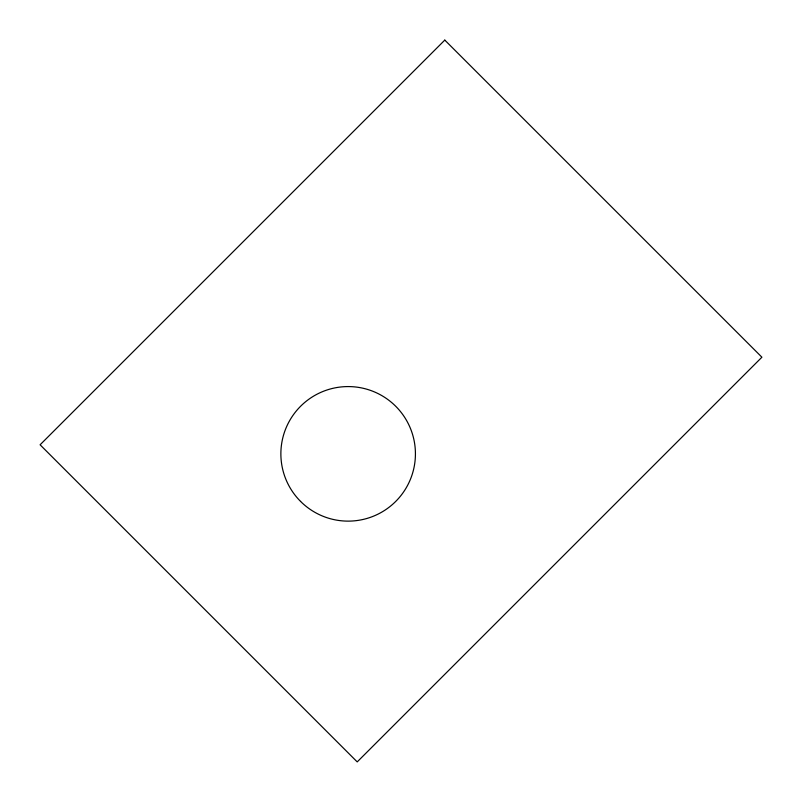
<?xml version="1.0" encoding="UTF-8"?>
<svg xmlns="http://www.w3.org/2000/svg" width="802" height="802" viewBox="0 0 802 802"><rect width="100%" height="100%" fill="white"/><g stroke="black" fill="none" stroke-linecap="round" stroke-linejoin="round"><path stroke-width="1.2" d="M444.789 40.1L40.1 444.789L357.211 761.9L761.9 357.211L444.789 40.1M300.58 501.42A67.268 67.268 0 0 0 413.13 471.265A67.268 67.268 0 0 0 330.735 388.87A67.268 67.268 0 0 0 300.58 501.42"/></g></svg>
